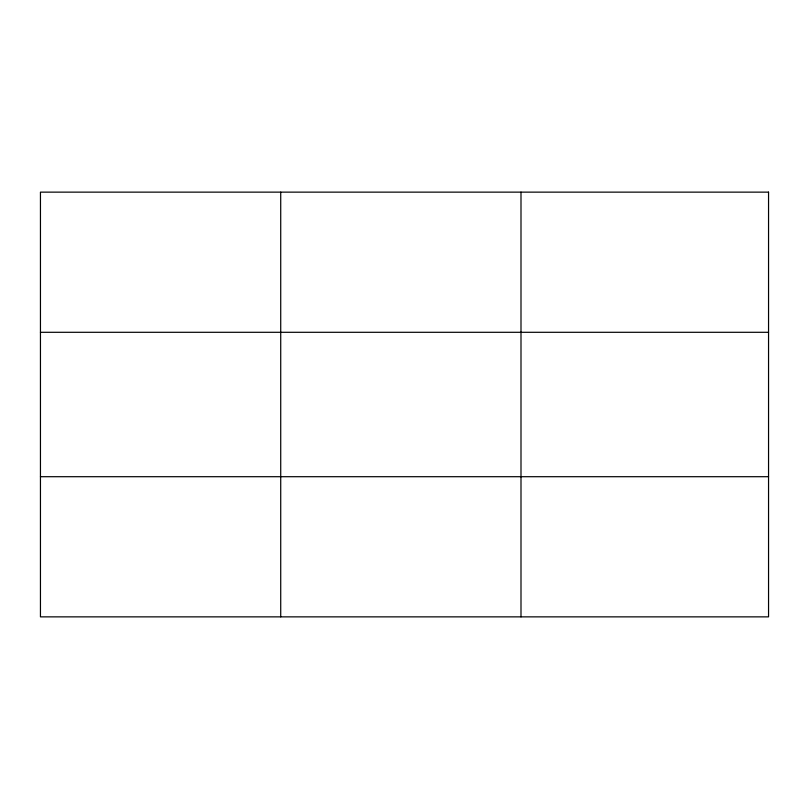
<?xml version="1.0" encoding="UTF-8"?>
<svg xmlns="http://www.w3.org/2000/svg" width="809" height="809" viewBox="0 0 809 809"><rect width="100%" height="100%" fill="white"/><g stroke="black" fill="none" stroke-linecap="round" stroke-linejoin="round"><path stroke-width="1.21" d="M280.723 616.862L280.723 192.137M520.996 616.862L520.996 192.137M40.45 332.297L768.55 332.297M40.45 476.703L768.55 476.703M768.55 192.137L768.55 616.862L40.45 616.862L40.45 192.137L768.55 192.137"/></g></svg>
